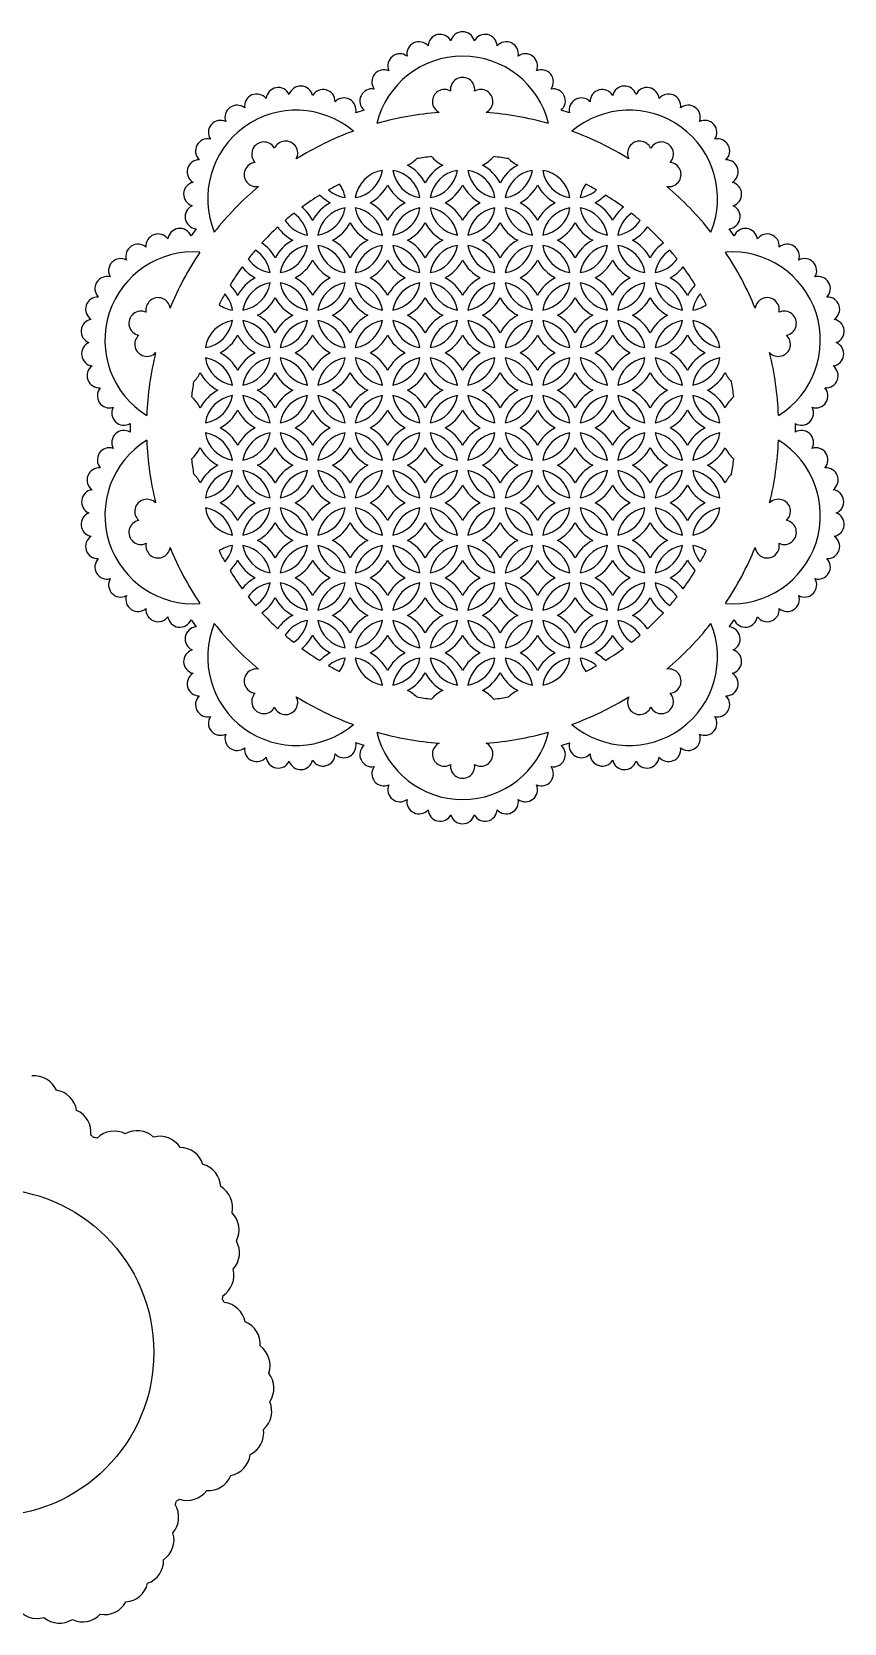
# Model space of a CAD drawing. Extents: x -1148 to -591, y -398 to -134.
# Drawn here: x -869.6 to -735.7, y -398.3 to -136 of the extents above; entities that cross this region are included whole.
import ezdxf

# ---------------------------------------------------------------- set-up
doc = ezdxf.new("R2010")
doc.units = 0
doc.layers.get('0').update_dxf_attribs({"linetype": 'CONTINUOUS'})

msp = doc.modelspace()

# ---------------------------------------------------------------- linework, layer by layer
for p, q in [((-814.86233, -148.943117), (-816.22439, -149.385678)), ((-780.978196, -149.385678), (-782.340257, -148.943117)), ((-842.5353, -168.501673), (-843.3771, -169.66031)), ((-753.825487, -169.66031), (-754.667286, -168.501673)), ((-853.426973, -200.59064), (-853.426973, -202.022795)), ((-743.775613, -200.59064), (-743.775613, -202.022795)), ((-843.3771, -232.953125), (-842.5353, -234.111763)), ((-754.667286, -234.111763), (-753.825487, -232.953125)), ((-814.86233, -253.670318), (-816.22439, -253.227758)), ((-782.340257, -253.670318), (-780.978196, -253.227758))]:
    msp.add_line(p, q)
msp.add_circle((-876.519753, -353.690613), 27)
for centre, radius, start, end in [((-798.601293, -138.042145), 2, 15.323089, 164.676911), ((-805.799839, -139.685166), 2, 41.037374, 190.391197), ((-802.293128, -138.458115), 2, 28.180232, 177.534054), ((-794.909458, -138.458115), 2, 2.465946, 151.819768), ((-791.402747, -139.685166), 2, 349.608803, 138.962626), ((-798.601293, -154.6331), 14.590955, 13.791641, 166.208359), ((-808.945585, -141.661769), 2, 53.894517, 203.24834), ((-788.257002, -141.661769), 2, 336.75166, 126.105483), ((-811.572624, -144.288809), 2, 66.75166, 216.105483), ((-798.601293, -145.545107), 2, 352.492614, 187.507386), ((-785.629962, -144.288809), 2, 323.894517, 113.24834), ((-832.556018, -148.291124), 2, 38.465946, 187.819768), ((-828.997787, -147.222636), 2, 25.608803, 174.962626), ((-825.291007, -146.972719), 2, 12.75166, 162.105483), ((-821.621552, -147.553903), 2, 359.894517, 149.24834), ((-813.549228, -147.434555), 2, 79.608803, 228.962626), ((-801.587678, -147.536423), 2, 59.883195, 244.037005), ((-795.614908, -147.536423), 2, 295.962995, 120.116805), ((-783.653359, -147.434555), 2, 311.037374, 100.391197), ((-775.581035, -147.553903), 2, 30.75166, 180.105483), ((-771.91158, -146.972719), 2, 17.894517, 167.24834), ((-768.2048, -147.222636), 2, 5.037374, 154.391197), ((-764.646568, -148.291124), 2, 352.180232, 141.534054), ((-826.035357, -163.546968), 14.590955, 49.791641, 202.208359), ((-835.787276, -150.124603), 2, 51.323089, 200.676911), ((-818.173423, -148.937047), 2, 347.037374, 136.391197), ((-798.601293, -201.306718), 52.115431, 94.249747, 105.777472), ((-798.601293, -201.306718), 52.115431, 74.222528, 85.750253), ((-779.029163, -148.937047), 2, 43.608803, 192.962626), ((-771.167229, -163.546968), 14.590955, 337.791641, 130.208359), ((-761.41531, -150.124603), 2, 339.323089, 128.676911), ((-838.529532, -152.631136), 2, 64.180232, 213.534054), ((-758.673054, -152.631136), 2, 326.465946, 115.819768), ((-840.645278, -155.685034), 2, 77.037374, 226.391197), ((-831.377146, -156.194627), 2, 28.492614, 223.507386), ((-827.790643, -156.050283), 2, 331.962995, 156.116805), ((-798.601293, -201.306718), 52.115431, 110.222528, 121.750253), ((-798.601293, -201.306718), 52.115431, 58.249747, 69.777472), ((-769.411943, -156.050283), 2, 23.883195, 208.037005), ((-765.82544, -156.194627), 2, 316.492614, 151.507386), ((-756.557308, -155.685034), 2, 313.608803, 102.962626), ((-842.028422, -159.133163), 2, 89.894517, 239.24834), ((-810.964741, -151.852926), 7, 297.980975, 313.308284), ((-798.601293, -201.306718), 45, 96.562595, 99.674116), ((-798.601293, -151.852926), 7, 222.717073, 242.019025), ((-798.601293, -151.852926), 7, 297.980975, 317.282927), ((-798.601293, -201.306718), 45, 80.325884, 83.437405), ((-786.237845, -151.852926), 7, 226.691716, 242.019025), ((-755.174164, -159.133163), 2, 300.75166, 90.105483), ((-832.622716, -159.560989), 2, 95.883195, 280.037005), ((-810.964741, -164.216374), 5.4, 99.044199, 170.955801), ((-817.146465, -158.03465), 5.4, 279.044199, 350.955801), ((-804.783017, -158.03465), 5.4, 189.044199, 260.955801), ((-810.964741, -164.216374), 5.4, 9.044199, 80.955801), ((-810.964741, -164.216374), 7, 27.980975, 62.019025), ((-798.601293, -164.216374), 7, 117.980975, 152.019025), ((-804.783017, -158.03465), 5.4, 279.044199, 350.955801), ((-798.601293, -164.216374), 5.4, 99.044199, 170.955801), ((-798.601293, -164.216374), 5.4, 9.044199, 80.955801), ((-792.419569, -158.03465), 5.4, 189.044199, 260.955801), ((-798.601293, -164.216374), 7, 27.980975, 62.019025), ((-786.237845, -164.216374), 7, 117.980975, 152.019025), ((-786.237845, -164.216374), 5.4, 99.044199, 170.955801), ((-792.419569, -158.03465), 5.4, 279.044199, 350.955801), ((-780.056121, -158.03465), 5.4, 189.044199, 260.955801), ((-786.237845, -164.216374), 5.4, 9.044199, 80.955801), ((-764.579871, -159.560989), 2, 259.962995, 84.116805), ((-842.609607, -162.802618), 2, 102.75166, 252.105483), ((-798.601293, -201.306718), 52.115431, 130.249747, 141.777472), ((-798.601293, -201.306718), 45, 116.799103, 119.405672), ((-817.146465, -158.03465), 5.4, 228.906314, 260.955801), ((-823.328189, -164.216374), 5.4, 9.044199, 34.728735), ((-817.146465, -158.03465), 7, 297.980975, 332.019025), ((-804.783017, -158.03465), 7, 207.980975, 242.019025), ((-804.783017, -158.03465), 7, 297.980975, 332.019025), ((-792.419569, -158.03465), 7, 207.980975, 242.019025), ((-792.419569, -158.03465), 7, 297.980975, 332.019025), ((-780.056121, -158.03465), 7, 207.980975, 242.019025), ((-773.874397, -164.216374), 5.4, 145.271265, 170.955801), ((-780.056121, -158.03465), 5.4, 279.044199, 311.093686), ((-798.601293, -201.306718), 45, 60.594328, 63.200897), ((-798.601293, -201.306718), 52.115431, 38.222528, 49.750253), ((-754.59298, -162.802618), 2, 287.894517, 77.24834), ((-842.359689, -166.509398), 2, 115.608803, 264.962626), ((-829.509913, -170.398098), 7, 27.980975, 51.126848), ((-798.601293, -201.306718), 45, 121.526588, 126.102514), ((-817.146465, -170.398098), 7, 117.980975, 152.019025), ((-817.146465, -170.398098), 5.4, 99.044199, 170.955801), ((-823.328189, -164.216374), 5.4, 279.044199, 350.955801), ((-817.146465, -158.03465), 7, 224.589702, 242.019025), ((-817.146465, -170.398098), 5.4, 9.044199, 80.955801), ((-810.964741, -164.216374), 5.4, 189.044199, 260.955801), ((-817.146465, -170.398098), 7, 27.980975, 62.019025), ((-804.783017, -170.398098), 7, 117.980975, 152.019025), ((-804.783017, -170.398098), 5.4, 99.044199, 170.955801), ((-810.964741, -164.216374), 5.4, 279.044199, 350.955801), ((-798.601293, -164.216374), 5.4, 189.044199, 260.955801), ((-804.783017, -170.398098), 5.4, 9.044199, 80.955801), ((-804.783017, -170.398098), 7, 27.980975, 62.019025), ((-792.419569, -170.398098), 7, 117.980975, 152.019025), ((-792.419569, -170.398098), 5.4, 99.044199, 170.955801), ((-798.601293, -164.216374), 5.4, 279.044199, 350.955801), ((-786.237845, -164.216374), 5.4, 189.044199, 260.955801), ((-792.419569, -170.398098), 5.4, 9.044199, 80.955801), ((-792.419569, -170.398098), 7, 27.980975, 62.019025), ((-780.056121, -170.398098), 7, 117.980975, 152.019025), ((-780.056121, -170.398098), 5.4, 99.044199, 170.955801), ((-786.237845, -164.216374), 5.4, 279.044199, 350.955801), ((-780.056121, -170.398098), 5.4, 9.044199, 80.955801), ((-773.874397, -164.216374), 5.4, 189.044199, 260.955801), ((-780.056121, -158.03465), 7, 297.980975, 315.410298), ((-780.056121, -170.398098), 7, 27.980975, 62.019025), ((-798.601293, -201.306718), 45, 53.897486, 58.473412), ((-767.692673, -170.398098), 7, 128.873152, 152.019025), ((-754.842897, -166.509398), 2, 275.037374, 64.391197), ((-798.601293, -201.306718), 45, 128.221484, 130.581032), ((-823.328189, -164.216374), 5.4, 212.6514, 260.955801), ((-829.509913, -170.398098), 5.4, 9.044199, 55.391906), ((-823.328189, -164.216374), 7, 297.980975, 332.019025), ((-810.964741, -164.216374), 7, 207.980975, 242.019025), ((-810.964741, -164.216374), 7, 297.980975, 332.019025), ((-798.601293, -164.216374), 7, 207.980975, 242.019025), ((-798.601293, -164.216374), 7, 297.980975, 332.019025), ((-786.237845, -164.216374), 7, 207.980975, 242.019025), ((-786.237845, -164.216374), 7, 297.980975, 332.019025), ((-773.874397, -164.216374), 7, 207.980975, 242.019025), ((-767.692673, -170.398098), 5.4, 124.608094, 170.955801), ((-773.874397, -164.216374), 5.4, 279.044199, 327.3486), ((-798.601293, -201.306718), 45, 49.418968, 51.778516), ((-848.820185, -171.350746), 2, 35.894517, 185.24834), ((-845.217599, -170.442973), 2, 23.037374, 172.391197), ((-798.601293, -201.306718), 45, 132.637655, 137.362345), ((-823.328189, -176.579822), 7, 117.980975, 152.019025), ((-823.328189, -164.216374), 7, 214.71039, 242.019025), ((-823.328189, -176.579822), 7, 27.980975, 62.019025), ((-810.964741, -176.579822), 7, 117.980975, 152.019025), ((-810.964741, -176.579822), 7, 27.980975, 62.019025), ((-798.601293, -176.579822), 7, 117.980975, 152.019025), ((-798.601293, -176.579822), 7, 27.980975, 62.019025), ((-786.237845, -176.579822), 7, 117.980975, 152.019025), ((-786.237845, -176.579822), 7, 27.980975, 62.019025), ((-773.874397, -176.579822), 7, 117.980975, 152.019025), ((-773.874397, -164.216374), 7, 297.980975, 325.28961), ((-773.874397, -176.579822), 7, 27.980975, 62.019025), ((-798.601293, -201.306718), 45, 42.637655, 47.362345), ((-751.984987, -170.442973), 2, 7.608803, 156.962626), ((-748.382401, -171.350746), 2, 354.75166, 144.105483), ((-842.990541, -186.883777), 14.590955, 85.791641, 238.208359), ((-852.130449, -173.037409), 2, 48.75166, 198.105483), ((-798.601293, -201.306718), 52.115431, 146.222528, 157.750253), ((-798.601293, -201.306718), 45, 139.418968, 141.778516), ((-835.691637, -176.579822), 5.4, 9.044199, 57.3486), ((-835.691637, -176.579822), 7, 27.980975, 55.28961), ((-829.509913, -170.398098), 5.4, 279.044199, 350.955801), ((-823.328189, -176.579822), 5.4, 99.044199, 170.955801), ((-817.146465, -170.398098), 5.4, 189.044199, 260.955801), ((-823.328189, -176.579822), 5.4, 9.044199, 80.955801), ((-817.146465, -170.398098), 5.4, 279.044199, 350.955801), ((-810.964741, -176.579822), 5.4, 99.044199, 170.955801), ((-810.964741, -176.579822), 5.4, 9.044199, 80.955801), ((-804.783017, -170.398098), 5.4, 189.044199, 260.955801), ((-798.601293, -176.579822), 5.4, 99.044199, 170.955801), ((-804.783017, -170.398098), 5.4, 279.044199, 350.955801), ((-798.601293, -176.579822), 5.4, 9.044199, 80.955801), ((-792.419569, -170.398098), 5.4, 189.044199, 260.955801), ((-786.237845, -176.579822), 5.4, 99.044199, 170.955801), ((-792.419569, -170.398098), 5.4, 279.044199, 350.955801), ((-780.056121, -170.398098), 5.4, 189.044199, 260.955801), ((-786.237845, -176.579822), 5.4, 9.044199, 80.955801), ((-780.056121, -170.398098), 5.4, 279.044199, 350.955801), ((-773.874397, -176.579822), 5.4, 99.044199, 170.955801), ((-767.692673, -170.398098), 5.4, 189.044199, 260.955801), ((-773.874397, -176.579822), 5.4, 9.044199, 80.955801), ((-761.510949, -176.579822), 7, 124.71039, 152.019025), ((-761.510949, -176.579822), 5.4, 122.6514, 170.955801), ((-798.601293, -201.306718), 45, 38.221484, 40.581032), ((-754.212045, -186.883777), 14.590955, 301.791641, 94.208359), ((-798.601293, -201.306718), 52.115431, 22.249747, 33.777472), ((-745.072138, -173.037409), 2, 341.894517, 131.24834), ((-854.982399, -175.418387), 2, 61.608803, 210.962626), ((-798.601293, -201.306718), 45, 143.897486, 148.473412), ((-829.509913, -170.398098), 7, 218.873152, 242.019025), ((-829.509913, -170.398098), 5.4, 214.608094, 260.955801), ((-829.509913, -170.398098), 7, 297.980975, 332.019025), ((-817.146465, -170.398098), 7, 207.980975, 242.019025), ((-817.146465, -170.398098), 7, 297.980975, 332.019025), ((-804.783017, -170.398098), 7, 207.980975, 242.019025), ((-804.783017, -170.398098), 7, 297.980975, 332.019025), ((-792.419569, -170.398098), 7, 207.980975, 242.019025), ((-792.419569, -170.398098), 7, 297.980975, 332.019025), ((-780.056121, -170.398098), 7, 207.980975, 242.019025), ((-780.056121, -170.398098), 7, 297.980975, 332.019025), ((-767.692673, -170.398098), 7, 207.980975, 242.019025), ((-767.692673, -170.398098), 5.4, 279.044199, 325.391906), ((-767.692673, -170.398098), 7, 297.980975, 321.126848), ((-798.601293, -201.306718), 45, 31.526588, 36.102514), ((-742.220188, -175.418387), 2, 329.037374, 118.391197), ((-857.233027, -178.374288), 2, 74.465946, 223.819768), ((-841.873361, -182.761546), 7, 27.980975, 45.410298), ((-829.509913, -182.761546), 7, 117.980975, 152.019025), ((-829.509913, -182.761546), 5.4, 99.044199, 170.955801), ((-835.691637, -176.579822), 5.4, 279.044199, 350.955801), ((-823.328189, -176.579822), 5.4, 189.044199, 260.955801), ((-829.509913, -182.761546), 5.4, 9.044199, 80.955801), ((-829.509913, -182.761546), 7, 27.980975, 62.019025), ((-817.146465, -182.761546), 7, 117.980975, 152.019025), ((-817.146465, -182.761546), 5.4, 99.044199, 170.955801), ((-823.328189, -176.579822), 5.4, 279.044199, 350.955801), ((-810.964741, -176.579822), 5.4, 189.044199, 260.955801), ((-817.146465, -182.761546), 5.4, 9.044199, 80.955801), ((-817.146465, -182.761546), 7, 27.980975, 62.019025), ((-804.783017, -182.761546), 7, 117.980975, 152.019025), ((-810.964741, -176.579822), 5.4, 279.044199, 350.955801), ((-804.783017, -182.761546), 5.4, 99.044199, 170.955801), ((-804.783017, -182.761546), 5.4, 9.044199, 80.955801), ((-798.601293, -176.579822), 5.4, 189.044199, 260.955801), ((-804.783017, -182.761546), 7, 27.980975, 62.019025), ((-792.419569, -182.761546), 7, 117.980975, 152.019025), ((-798.601293, -176.579822), 5.4, 279.044199, 350.955801), ((-792.419569, -182.761546), 5.4, 99.044199, 170.955801), ((-786.237845, -176.579822), 5.4, 189.044199, 260.955801), ((-792.419569, -182.761546), 5.4, 9.044199, 80.955801), ((-792.419569, -182.761546), 7, 27.980975, 62.019025), ((-780.056121, -182.761546), 7, 117.980975, 152.019025), ((-786.237845, -176.579822), 5.4, 279.044199, 350.955801), ((-780.056121, -182.761546), 5.4, 99.044199, 170.955801), ((-780.056121, -182.761546), 5.4, 9.044199, 80.955801), ((-773.874397, -176.579822), 5.4, 189.044199, 260.955801), ((-780.056121, -182.761546), 7, 27.980975, 62.019025), ((-767.692673, -182.761546), 7, 117.980975, 152.019025), ((-773.874397, -176.579822), 5.4, 279.044199, 350.955801), ((-767.692673, -182.761546), 5.4, 99.044199, 170.955801), ((-761.510949, -176.579822), 5.4, 189.044199, 260.955801), ((-767.692673, -182.761546), 5.4, 9.044199, 80.955801), ((-767.692673, -182.761546), 7, 27.980975, 62.019025), ((-755.329225, -182.761546), 7, 134.589702, 152.019025), ((-739.969559, -178.374288), 2, 316.180232, 105.534054), ((-858.769478, -181.75689), 2, 87.323089, 236.676911), ((-848.817039, -181.850562), 2, 7.962995, 192.116805), ((-798.601293, -201.306718), 45, 150.594328, 153.200897), ((-841.873361, -182.761546), 5.4, 9.044199, 41.093686), ((-835.691637, -176.579822), 7, 297.980975, 332.019025), ((-823.328189, -176.579822), 7, 207.980975, 242.019025), ((-823.328189, -176.579822), 7, 297.980975, 332.019025), ((-810.964741, -176.579822), 7, 207.980975, 242.019025), ((-810.964741, -176.579822), 7, 297.980975, 332.019025), ((-798.601293, -176.579822), 7, 207.980975, 242.019025), ((-798.601293, -176.579822), 7, 297.980975, 332.019025), ((-786.237845, -176.579822), 7, 207.980975, 242.019025), ((-786.237845, -176.579822), 7, 297.980975, 332.019025), ((-773.874397, -176.579822), 7, 207.980975, 242.019025), ((-773.874397, -176.579822), 7, 297.980975, 332.019025), ((-761.510949, -176.579822), 7, 207.980975, 242.019025), ((-755.329225, -182.761546), 5.4, 138.906314, 170.955801), ((-798.601293, -201.306718), 45, 26.799103, 29.405672), ((-748.385548, -181.850562), 2, 347.883195, 172.037005), ((-738.433109, -181.75689), 2, 303.323089, 92.676911), ((-859.514706, -185.396575), 2, 100.180232, 249.534054), ((-851.633737, -184.075432), 2, 64.492614, 259.507386), ((-835.691637, -176.579822), 5.4, 235.271265, 260.955801), ((-835.691637, -188.94327), 7, 27.980975, 62.019025), ((-823.328189, -188.94327), 7, 117.980975, 152.019025), ((-823.328189, -188.94327), 7, 27.980975, 62.019025), ((-810.964741, -188.94327), 7, 117.980975, 152.019025), ((-810.964741, -188.94327), 7, 27.980975, 62.019025), ((-798.601293, -188.94327), 7, 117.980975, 152.019025), ((-798.601293, -188.94327), 7, 27.980975, 62.019025), ((-786.237845, -188.94327), 7, 117.980975, 152.019025), ((-786.237845, -188.94327), 7, 27.980975, 62.019025), ((-773.874397, -188.94327), 7, 117.980975, 152.019025), ((-773.874397, -188.94327), 7, 27.980975, 62.019025), ((-761.510949, -188.94327), 7, 117.980975, 152.019025), ((-761.510949, -176.579822), 5.4, 279.044199, 304.728735), ((-745.568849, -184.075432), 2, 280.492614, 115.507386), ((-737.68788, -185.396575), 2, 290.465946, 79.819768), ((-850.662726, -187.531004), 2, 131.883195, 316.037005), ((-835.691637, -188.94327), 5.4, 99.044199, 170.955801), ((-841.873361, -182.761546), 5.4, 279.044199, 350.955801), ((-841.873361, -182.761546), 7, 297.980975, 332.019025), ((-829.509913, -182.761546), 7, 207.980975, 242.019025), ((-829.509913, -182.761546), 5.4, 189.044199, 260.955801), ((-835.691637, -188.94327), 5.4, 9.044199, 80.955801), ((-823.328189, -188.94327), 5.4, 99.044199, 170.955801), ((-829.509913, -182.761546), 5.4, 279.044199, 350.955801), ((-829.509913, -182.761546), 7, 297.980975, 332.019025), ((-817.146465, -182.761546), 7, 207.980975, 242.019025), ((-817.146465, -182.761546), 5.4, 189.044199, 260.955801), ((-823.328189, -188.94327), 5.4, 9.044199, 80.955801), ((-810.964741, -188.94327), 5.4, 99.044199, 170.955801), ((-817.146465, -182.761546), 5.4, 279.044199, 350.955801), ((-817.146465, -182.761546), 7, 297.980975, 332.019025), ((-804.783017, -182.761546), 7, 207.980975, 242.019025), ((-810.964741, -188.94327), 5.4, 9.044199, 80.955801), ((-804.783017, -182.761546), 5.4, 189.044199, 260.955801), ((-798.601293, -188.94327), 5.4, 99.044199, 170.955801), ((-804.783017, -182.761546), 5.4, 279.044199, 350.955801), ((-804.783017, -182.761546), 7, 297.980975, 332.019025), ((-792.419569, -182.761546), 7, 207.980975, 242.019025), ((-798.601293, -188.94327), 5.4, 9.044199, 80.955801), ((-792.419569, -182.761546), 5.4, 189.044199, 260.955801), ((-786.237845, -188.94327), 5.4, 99.044199, 170.955801), ((-792.419569, -182.761546), 5.4, 279.044199, 350.955801), ((-792.419569, -182.761546), 7, 297.980975, 332.019025), ((-780.056121, -182.761546), 7, 207.980975, 242.019025), ((-786.237845, -188.94327), 5.4, 9.044199, 80.955801), ((-780.056121, -182.761546), 5.4, 189.044199, 260.955801), ((-780.056121, -182.761546), 5.4, 279.044199, 350.955801), ((-773.874397, -188.94327), 5.4, 99.044199, 170.955801), ((-780.056121, -182.761546), 7, 297.980975, 332.019025), ((-767.692673, -182.761546), 7, 207.980975, 242.019025), ((-767.692673, -182.761546), 5.4, 189.044199, 260.955801), ((-773.874397, -188.94327), 5.4, 9.044199, 80.955801), ((-767.692673, -182.761546), 5.4, 279.044199, 350.955801), ((-761.510949, -188.94327), 5.4, 99.044199, 170.955801), ((-767.692673, -182.761546), 7, 297.980975, 332.019025), ((-755.329225, -182.761546), 7, 207.980975, 242.019025), ((-761.510949, -188.94327), 5.4, 9.044199, 80.955801), ((-755.329225, -182.761546), 5.4, 189.044199, 260.955801), ((-746.53986, -187.531004), 2, 223.962995, 48.116805), ((-859.431345, -189.110835), 2, 113.037374, 262.391197), ((-737.771242, -189.110835), 2, 277.608803, 66.962626), ((-858.523572, -192.713421), 2, 125.894517, 275.24834), ((-798.601293, -201.306718), 52.115431, 166.249747, 177.777472), ((-841.873361, -195.124994), 5.4, 9.044199, 80.955801), ((-835.691637, -188.94327), 5.4, 189.044199, 260.955801), ((-841.873361, -195.124994), 7, 27.980975, 62.019025), ((-829.509913, -195.124994), 7, 117.980975, 152.019025), ((-835.691637, -188.94327), 5.4, 279.044199, 350.955801), ((-829.509913, -195.124994), 5.4, 99.044199, 170.955801), ((-829.509913, -195.124994), 5.4, 9.044199, 80.955801), ((-823.328189, -188.94327), 5.4, 189.044199, 260.955801), ((-829.509913, -195.124994), 7, 27.980975, 62.019025), ((-817.146465, -195.124994), 7, 117.980975, 152.019025), ((-817.146465, -195.124994), 5.4, 99.044199, 170.955801), ((-823.328189, -188.94327), 5.4, 279.044199, 350.955801), ((-817.146465, -195.124994), 5.4, 9.044199, 80.955801), ((-810.964741, -188.94327), 5.4, 189.044199, 260.955801), ((-817.146465, -195.124994), 7, 27.980975, 62.019025), ((-804.783017, -195.124994), 7, 117.980975, 152.019025), ((-810.964741, -188.94327), 5.4, 279.044199, 350.955801), ((-804.783017, -195.124994), 5.4, 99.044199, 170.955801), ((-804.783017, -195.124994), 5.4, 9.044199, 80.955801), ((-798.601293, -188.94327), 5.4, 189.044199, 260.955801), ((-804.783017, -195.124994), 7, 27.980975, 62.019025), ((-792.419569, -195.124994), 7, 117.980975, 152.019025), ((-798.601293, -188.94327), 5.4, 279.044199, 350.955801), ((-792.419569, -195.124994), 5.4, 99.044199, 170.955801), ((-792.419569, -195.124994), 5.4, 9.044199, 80.955801), ((-786.237845, -188.94327), 5.4, 189.044199, 260.955801), ((-792.419569, -195.124994), 7, 27.980975, 62.019025), ((-780.056121, -195.124994), 7, 117.980975, 152.019025), ((-786.237845, -188.94327), 5.4, 279.044199, 350.955801), ((-780.056121, -195.124994), 5.4, 99.044199, 170.955801), ((-780.056121, -195.124994), 5.4, 9.044199, 80.955801), ((-773.874397, -188.94327), 5.4, 189.044199, 260.955801), ((-780.056121, -195.124994), 7, 27.980975, 62.019025), ((-767.692673, -195.124994), 7, 117.980975, 152.019025), ((-767.692673, -195.124994), 5.4, 99.044199, 170.955801), ((-773.874397, -188.94327), 5.4, 279.044199, 350.955801), ((-767.692673, -195.124994), 5.4, 9.044199, 80.955801), ((-761.510949, -188.94327), 5.4, 189.044199, 260.955801), ((-767.692673, -195.124994), 7, 27.980975, 62.019025), ((-755.329225, -195.124994), 7, 117.980975, 152.019025), ((-755.329225, -195.124994), 5.4, 99.044199, 170.955801), ((-761.510949, -188.94327), 5.4, 279.044199, 350.955801), ((-798.601293, -201.306718), 52.115431, 2.222528, 13.750253), ((-738.679014, -192.713421), 2, 264.75166, 54.105483), ((-798.601293, -201.306718), 45, 170.325884, 173.437405), ((-848.055085, -188.94327), 7, 316.691716, 332.019025), ((-835.691637, -188.94327), 7, 207.980975, 242.019025), ((-835.691637, -188.94327), 7, 297.980975, 332.019025), ((-823.328189, -188.94327), 7, 207.980975, 242.019025), ((-823.328189, -188.94327), 7, 297.980975, 332.019025), ((-810.964741, -188.94327), 7, 207.980975, 242.019025), ((-810.964741, -188.94327), 7, 297.980975, 332.019025), ((-798.601293, -188.94327), 7, 207.980975, 242.019025), ((-798.601293, -188.94327), 7, 297.980975, 332.019025), ((-786.237845, -188.94327), 7, 207.980975, 242.019025), ((-786.237845, -188.94327), 7, 297.980975, 332.019025), ((-773.874397, -188.94327), 7, 207.980975, 242.019025), ((-773.874397, -188.94327), 7, 297.980975, 332.019025), ((-761.510949, -188.94327), 7, 207.980975, 242.019025), ((-761.510949, -188.94327), 7, 297.980975, 332.019025), ((-749.147501, -188.94327), 7, 207.980975, 223.308284), ((-798.601293, -201.306718), 45, 6.562595, 9.674116), ((-856.836909, -196.023684), 2, 138.75166, 288.105483), ((-848.055085, -201.306718), 7, 27.980975, 47.282927), ((-835.691637, -201.306718), 7, 117.980975, 152.019025), ((-835.691637, -201.306718), 5.4, 99.044199, 170.955801), ((-841.873361, -195.124994), 5.4, 279.044199, 350.955801), ((-835.691637, -201.306718), 5.4, 9.044199, 80.955801), ((-829.509913, -195.124994), 5.4, 189.044199, 260.955801), ((-835.691637, -201.306718), 7, 27.980975, 62.019025), ((-823.328189, -201.306718), 7, 117.980975, 152.019025), ((-823.328189, -201.306718), 5.4, 99.044199, 170.955801), ((-829.509913, -195.124994), 5.4, 279.044199, 350.955801), ((-823.328189, -201.306718), 5.4, 9.044199, 80.955801), ((-817.146465, -195.124994), 5.4, 189.044199, 260.955801), ((-823.328189, -201.306718), 7, 27.980975, 62.019025), ((-810.964741, -201.306718), 7, 117.980975, 152.019025), ((-810.964741, -201.306718), 5.4, 99.044199, 170.955801), ((-817.146465, -195.124994), 5.4, 279.044199, 350.955801), ((-810.964741, -201.306718), 5.4, 9.044199, 80.955801), ((-804.783017, -195.124994), 5.4, 189.044199, 260.955801), ((-810.964741, -201.306718), 7, 27.980975, 62.019025), ((-798.601293, -201.306718), 7, 117.980975, 152.019025), ((-798.601293, -201.306718), 5.4, 99.044199, 170.955801), ((-804.783017, -195.124994), 5.4, 279.044199, 350.955801), ((-798.601293, -201.306718), 5.4, 9.044199, 80.955801), ((-792.419569, -195.124994), 5.4, 189.044199, 260.955801), ((-798.601293, -201.306718), 7, 27.980975, 62.019025), ((-786.237845, -201.306718), 7, 117.980975, 152.019025), ((-786.237845, -201.306718), 5.4, 99.044199, 170.955801), ((-792.419569, -195.124994), 5.4, 279.044199, 350.955801), ((-786.237845, -201.306718), 5.4, 9.044199, 80.955801), ((-780.056121, -195.124994), 5.4, 189.044199, 260.955801), ((-786.237845, -201.306718), 7, 27.980975, 62.019025), ((-773.874397, -201.306718), 7, 117.980975, 152.019025), ((-780.056121, -195.124994), 5.4, 279.044199, 350.955801), ((-773.874397, -201.306718), 5.4, 99.044199, 170.955801), ((-773.874397, -201.306718), 5.4, 9.044199, 80.955801), ((-767.692673, -195.124994), 5.4, 189.044199, 260.955801), ((-773.874397, -201.306718), 7, 27.980975, 62.019025), ((-761.510949, -201.306718), 7, 117.980975, 152.019025), ((-761.510949, -201.306718), 5.4, 99.044199, 170.955801), ((-767.692673, -195.124994), 5.4, 279.044199, 350.955801), ((-761.510949, -201.306718), 5.4, 9.044199, 80.955801), ((-755.329225, -195.124994), 5.4, 189.044199, 260.955801), ((-761.510949, -201.306718), 7, 27.980975, 62.019025), ((-749.147501, -201.306718), 7, 132.717073, 152.019025), ((-740.365677, -196.023684), 2, 251.894517, 41.24834), ((-854.455931, -198.875634), 2, 151.608803, 300.962626), ((-841.873361, -195.124994), 7, 297.980975, 332.019025), ((-829.509913, -195.124994), 7, 207.980975, 242.019025), ((-829.509913, -195.124994), 7, 297.980975, 332.019025), ((-817.146465, -195.124994), 7, 207.980975, 242.019025), ((-817.146465, -195.124994), 7, 297.980975, 332.019025), ((-804.783017, -195.124994), 7, 207.980975, 242.019025), ((-804.783017, -195.124994), 7, 297.980975, 332.019025), ((-792.419569, -195.124994), 7, 207.980975, 242.019025), ((-792.419569, -195.124994), 7, 297.980975, 332.019025), ((-780.056121, -195.124994), 7, 207.980975, 242.019025), ((-780.056121, -195.124994), 7, 297.980975, 332.019025), ((-767.692673, -195.124994), 7, 207.980975, 242.019025), ((-767.692673, -195.124994), 7, 297.980975, 332.019025), ((-755.329225, -195.124994), 7, 207.980975, 242.019025), ((-742.746656, -198.875634), 2, 239.037374, 28.391197), ((-854.455931, -203.737801), 2, 59.037374, 208.391197), ((-841.873361, -207.488442), 7, 27.980975, 62.019025), ((-829.509913, -207.488442), 7, 117.980975, 152.019025), ((-829.509913, -207.488442), 7, 27.980975, 62.019025), ((-817.146465, -207.488442), 7, 117.980975, 152.019025), ((-817.146465, -207.488442), 7, 27.980975, 62.019025), ((-804.783017, -207.488442), 7, 117.980975, 152.019025), ((-804.783017, -207.488442), 7, 27.980975, 62.019025), ((-792.419569, -207.488442), 7, 117.980975, 152.019025), ((-792.419569, -207.488442), 7, 27.980975, 62.019025), ((-780.056121, -207.488442), 7, 117.980975, 152.019025), ((-780.056121, -207.488442), 7, 27.980975, 62.019025), ((-767.692673, -207.488442), 7, 117.980975, 152.019025), ((-767.692673, -207.488442), 7, 27.980975, 62.019025), ((-755.329225, -207.488442), 7, 117.980975, 152.019025), ((-742.746656, -203.737801), 2, 331.608803, 120.962626), ((-842.990541, -215.729659), 14.590955, 121.791641, 274.208359), ((-798.601293, -201.306718), 52.115431, 182.222528, 193.750253), ((-835.691637, -201.306718), 5.4, 189.044199, 260.955801), ((-841.873361, -207.488442), 5.4, 9.044199, 80.955801), ((-835.691637, -201.306718), 5.4, 279.044199, 350.955801), ((-829.509913, -207.488442), 5.4, 99.044199, 170.955801), ((-823.328189, -201.306718), 5.4, 189.044199, 260.955801), ((-829.509913, -207.488442), 5.4, 9.044199, 80.955801), ((-817.146465, -207.488442), 5.4, 99.044199, 170.955801), ((-823.328189, -201.306718), 5.4, 279.044199, 350.955801), ((-817.146465, -207.488442), 5.4, 9.044199, 80.955801), ((-810.964741, -201.306718), 5.4, 189.044199, 260.955801), ((-804.783017, -207.488442), 5.4, 99.044199, 170.955801), ((-810.964741, -201.306718), 5.4, 279.044199, 350.955801), ((-804.783017, -207.488442), 5.4, 9.044199, 80.955801), ((-798.601293, -201.306718), 5.4, 189.044199, 260.955801), ((-798.601293, -201.306718), 5.4, 279.044199, 350.955801), ((-792.419569, -207.488442), 5.4, 99.044199, 170.955801), ((-792.419569, -207.488442), 5.4, 9.044199, 80.955801), ((-786.237845, -201.306718), 5.4, 189.044199, 260.955801), ((-780.056121, -207.488442), 5.4, 99.044199, 170.955801), ((-786.237845, -201.306718), 5.4, 279.044199, 350.955801), ((-780.056121, -207.488442), 5.4, 9.044199, 80.955801), ((-773.874397, -201.306718), 5.4, 189.044199, 260.955801), ((-773.874397, -201.306718), 5.4, 279.044199, 350.955801), ((-767.692673, -207.488442), 5.4, 99.044199, 170.955801), ((-767.692673, -207.488442), 5.4, 9.044199, 80.955801), ((-761.510949, -201.306718), 5.4, 189.044199, 260.955801), ((-761.510949, -201.306718), 5.4, 279.044199, 350.955801), ((-755.329225, -207.488442), 5.4, 99.044199, 170.955801), ((-754.212045, -215.729659), 14.590955, 265.791641, 58.208359), ((-798.601293, -201.306718), 52.115431, 346.249747, 357.777472), ((-856.836909, -206.589752), 2, 71.894517, 221.24834), ((-848.055085, -201.306718), 7, 312.717073, 332.019025), ((-798.601293, -201.306718), 45, 186.562595, 189.674116), ((-835.691637, -201.306718), 7, 207.980975, 242.019025), ((-835.691637, -201.306718), 7, 297.980975, 332.019025), ((-823.328189, -201.306718), 7, 207.980975, 242.019025), ((-823.328189, -201.306718), 7, 297.980975, 332.019025), ((-810.964741, -201.306718), 7, 207.980975, 242.019025), ((-810.964741, -201.306718), 7, 297.980975, 332.019025), ((-798.601293, -201.306718), 7, 207.980975, 242.019025), ((-798.601293, -201.306718), 7, 297.980975, 332.019025), ((-786.237845, -201.306718), 7, 207.980975, 242.019025), ((-786.237845, -201.306718), 7, 297.980975, 332.019025), ((-773.874397, -201.306718), 7, 207.980975, 242.019025), ((-773.874397, -201.306718), 7, 297.980975, 332.019025), ((-761.510949, -201.306718), 7, 207.980975, 242.019025), ((-761.510949, -201.306718), 7, 297.980975, 332.019025), ((-749.147501, -201.306718), 7, 207.980975, 227.282927), ((-798.601293, -201.306718), 45, 350.325884, 353.437405), ((-740.365677, -206.589752), 2, 318.75166, 108.105483), ((-858.523572, -209.900015), 2, 84.75166, 234.105483), ((-848.055085, -213.670166), 7, 27.980975, 43.308284), ((-835.691637, -213.670166), 7, 117.980975, 152.019025), ((-841.873361, -207.488442), 5.4, 279.044199, 350.955801), ((-835.691637, -213.670166), 5.4, 99.044199, 170.955801), ((-829.509913, -207.488442), 5.4, 189.044199, 260.955801), ((-835.691637, -213.670166), 5.4, 9.044199, 80.955801), ((-835.691637, -213.670166), 7, 27.980975, 62.019025), ((-823.328189, -213.670166), 7, 117.980975, 152.019025), ((-823.328189, -213.670166), 5.4, 99.044199, 170.955801), ((-829.509913, -207.488442), 5.4, 279.044199, 350.955801), ((-817.146465, -207.488442), 5.4, 189.044199, 260.955801), ((-823.328189, -213.670166), 5.4, 9.044199, 80.955801), ((-823.328189, -213.670166), 7, 27.980975, 62.019025), ((-810.964741, -213.670166), 7, 117.980975, 152.019025), ((-817.146465, -207.488442), 5.4, 279.044199, 350.955801), ((-810.964741, -213.670166), 5.4, 99.044199, 170.955801), ((-804.783017, -207.488442), 5.4, 189.044199, 260.955801), ((-810.964741, -213.670166), 5.4, 9.044199, 80.955801), ((-810.964741, -213.670166), 7, 27.980975, 62.019025), ((-798.601293, -213.670166), 7, 117.980975, 152.019025), ((-804.783017, -207.488442), 5.4, 279.044199, 350.955801), ((-798.601293, -213.670166), 5.4, 99.044199, 170.955801), ((-792.419569, -207.488442), 5.4, 189.044199, 260.955801), ((-798.601293, -213.670166), 5.4, 9.044199, 80.955801), ((-798.601293, -213.670166), 7, 27.980975, 62.019025), ((-786.237845, -213.670166), 7, 117.980975, 152.019025), ((-792.419569, -207.488442), 5.4, 279.044199, 350.955801), ((-786.237845, -213.670166), 5.4, 99.044199, 170.955801), ((-780.056121, -207.488442), 5.4, 189.044199, 260.955801), ((-786.237845, -213.670166), 5.4, 9.044199, 80.955801), ((-786.237845, -213.670166), 7, 27.980975, 62.019025), ((-773.874397, -213.670166), 7, 117.980975, 152.019025), ((-780.056121, -207.488442), 5.4, 279.044199, 350.955801), ((-773.874397, -213.670166), 5.4, 99.044199, 170.955801), ((-767.692673, -207.488442), 5.4, 189.044199, 260.955801), ((-773.874397, -213.670166), 5.4, 9.044199, 80.955801), ((-773.874397, -213.670166), 7, 27.980975, 62.019025), ((-761.510949, -213.670166), 7, 117.980975, 152.019025), ((-767.692673, -207.488442), 5.4, 279.044199, 350.955801), ((-761.510949, -213.670166), 5.4, 99.044199, 170.955801), ((-755.329225, -207.488442), 5.4, 189.044199, 260.955801), ((-761.510949, -213.670166), 5.4, 9.044199, 80.955801), ((-761.510949, -213.670166), 7, 27.980975, 62.019025), ((-749.147501, -213.670166), 7, 136.691716, 152.019025), ((-738.679014, -209.900015), 2, 305.894517, 95.24834), ((-859.431345, -213.502601), 2, 97.608803, 246.962626), ((-841.873361, -207.488442), 7, 297.980975, 332.019025), ((-829.509913, -207.488442), 7, 207.980975, 242.019025), ((-829.509913, -207.488442), 7, 297.980975, 332.019025), ((-817.146465, -207.488442), 7, 207.980975, 242.019025), ((-817.146465, -207.488442), 7, 297.980975, 332.019025), ((-804.783017, -207.488442), 7, 207.980975, 242.019025), ((-804.783017, -207.488442), 7, 297.980975, 332.019025), ((-792.419569, -207.488442), 7, 207.980975, 242.019025), ((-792.419569, -207.488442), 7, 297.980975, 332.019025), ((-780.056121, -207.488442), 7, 207.980975, 242.019025), ((-780.056121, -207.488442), 7, 297.980975, 332.019025), ((-767.692673, -207.488442), 7, 207.980975, 242.019025), ((-767.692673, -207.488442), 7, 297.980975, 332.019025), ((-755.329225, -207.488442), 7, 207.980975, 242.019025), ((-737.771242, -213.502601), 2, 293.037374, 82.391197), ((-850.662726, -215.082432), 2, 43.962995, 228.116805), ((-841.873361, -219.85189), 5.4, 9.044199, 80.955801), ((-835.691637, -213.670166), 5.4, 189.044199, 260.955801), ((-841.873361, -219.85189), 7, 27.980975, 62.019025), ((-829.509913, -219.85189), 7, 117.980975, 152.019025), ((-835.691637, -213.670166), 5.4, 279.044199, 350.955801), ((-829.509913, -219.85189), 5.4, 99.044199, 170.955801), ((-829.509913, -219.85189), 5.4, 9.044199, 80.955801), ((-823.328189, -213.670166), 5.4, 189.044199, 260.955801), ((-829.509913, -219.85189), 7, 27.980975, 62.019025), ((-817.146465, -219.85189), 7, 117.980975, 152.019025), ((-823.328189, -213.670166), 5.4, 279.044199, 350.955801), ((-817.146465, -219.85189), 5.4, 99.044199, 170.955801), ((-810.964741, -213.670166), 5.4, 189.044199, 260.955801), ((-817.146465, -219.85189), 5.4, 9.044199, 80.955801), ((-817.146465, -219.85189), 7, 27.980975, 62.019025), ((-804.783017, -219.85189), 7, 117.980975, 152.019025), ((-810.964741, -213.670166), 5.4, 279.044199, 350.955801), ((-804.783017, -219.85189), 5.4, 99.044199, 170.955801), ((-798.601293, -213.670166), 5.4, 189.044199, 260.955801), ((-804.783017, -219.85189), 5.4, 9.044199, 80.955801), ((-804.783017, -219.85189), 7, 27.980975, 62.019025), ((-792.419569, -219.85189), 7, 117.980975, 152.019025), ((-798.601293, -213.670166), 5.4, 279.044199, 350.955801), ((-792.419569, -219.85189), 5.4, 99.044199, 170.955801), ((-786.237845, -213.670166), 5.4, 189.044199, 260.955801), ((-792.419569, -219.85189), 5.4, 9.044199, 80.955801), ((-792.419569, -219.85189), 7, 27.980975, 62.019025), ((-780.056121, -219.85189), 7, 117.980975, 152.019025), ((-786.237845, -213.670166), 5.4, 279.044199, 350.955801), ((-780.056121, -219.85189), 5.4, 99.044199, 170.955801), ((-780.056121, -219.85189), 5.4, 9.044199, 80.955801), ((-773.874397, -213.670166), 5.4, 189.044199, 260.955801), ((-780.056121, -219.85189), 7, 27.980975, 62.019025), ((-767.692673, -219.85189), 7, 117.980975, 152.019025), ((-773.874397, -213.670166), 5.4, 279.044199, 350.955801), ((-767.692673, -219.85189), 5.4, 99.044199, 170.955801), ((-767.692673, -219.85189), 5.4, 9.044199, 80.955801), ((-761.510949, -213.670166), 5.4, 189.044199, 260.955801), ((-767.692673, -219.85189), 7, 27.980975, 62.019025), ((-755.329225, -219.85189), 7, 117.980975, 152.019025), ((-761.510949, -213.670166), 5.4, 279.044199, 350.955801), ((-755.329225, -219.85189), 5.4, 99.044199, 170.955801), ((-746.53986, -215.082432), 2, 311.883195, 136.037005), ((-859.514706, -217.216861), 2, 110.465946, 259.819768), ((-851.633737, -218.538003), 2, 100.492614, 295.507386), ((-835.691637, -213.670166), 7, 297.980975, 332.019025), ((-823.328189, -213.670166), 7, 207.980975, 242.019025), ((-823.328189, -213.670166), 7, 297.980975, 332.019025), ((-810.964741, -213.670166), 7, 207.980975, 242.019025), ((-810.964741, -213.670166), 7, 297.980975, 332.019025), ((-798.601293, -213.670166), 7, 207.980975, 242.019025), ((-798.601293, -213.670166), 7, 297.980975, 332.019025), ((-786.237845, -213.670166), 7, 207.980975, 242.019025), ((-786.237845, -213.670166), 7, 297.980975, 332.019025), ((-773.874397, -213.670166), 7, 207.980975, 242.019025), ((-773.874397, -213.670166), 7, 297.980975, 332.019025), ((-761.510949, -213.670166), 7, 207.980975, 242.019025), ((-745.568849, -218.538003), 2, 244.492614, 79.507386), ((-737.68788, -217.216861), 2, 280.180232, 69.534054), ((-858.769478, -220.856546), 2, 123.323089, 272.676911), ((-835.691637, -226.033614), 7, 27.980975, 62.019025), ((-823.328189, -226.033614), 7, 117.980975, 152.019025), ((-823.328189, -226.033614), 7, 27.980975, 62.019025), ((-810.964741, -226.033614), 7, 117.980975, 152.019025), ((-810.964741, -226.033614), 7, 27.980975, 62.019025), ((-798.601293, -226.033614), 7, 117.980975, 152.019025), ((-798.601293, -226.033614), 7, 27.980975, 62.019025), ((-786.237845, -226.033614), 7, 117.980975, 152.019025), ((-786.237845, -226.033614), 7, 27.980975, 62.019025), ((-773.874397, -226.033614), 7, 117.980975, 152.019025), ((-773.874397, -226.033614), 7, 27.980975, 62.019025), ((-761.510949, -226.033614), 7, 117.980975, 152.019025), ((-738.433109, -220.856546), 2, 267.323089, 56.676911), ((-857.233027, -224.239148), 2, 136.180232, 285.534054), ((-848.817039, -220.762874), 2, 167.883195, 352.037005), ((-798.601293, -201.306718), 52.115431, 202.249747, 213.777472), ((-835.691637, -226.033614), 5.4, 99.044199, 124.728735), ((-798.601293, -201.306718), 45, 206.799103, 209.405672), ((-841.873361, -219.85189), 5.4, 318.906314, 350.955801), ((-829.509913, -219.85189), 5.4, 189.044199, 260.955801), ((-835.691637, -226.033614), 5.4, 9.044199, 80.955801), ((-823.328189, -226.033614), 5.4, 99.044199, 170.955801), ((-829.509913, -219.85189), 5.4, 279.044199, 350.955801), ((-823.328189, -226.033614), 5.4, 9.044199, 80.955801), ((-817.146465, -219.85189), 5.4, 189.044199, 260.955801), ((-817.146465, -219.85189), 5.4, 279.044199, 350.955801), ((-810.964741, -226.033614), 5.4, 99.044199, 170.955801), ((-804.783017, -219.85189), 5.4, 189.044199, 260.955801), ((-810.964741, -226.033614), 5.4, 9.044199, 80.955801), ((-798.601293, -226.033614), 5.4, 99.044199, 170.955801), ((-804.783017, -219.85189), 5.4, 279.044199, 350.955801), ((-792.419569, -219.85189), 5.4, 189.044199, 260.955801), ((-798.601293, -226.033614), 5.4, 9.044199, 80.955801), ((-792.419569, -219.85189), 5.4, 279.044199, 350.955801), ((-786.237845, -226.033614), 5.4, 99.044199, 170.955801), ((-780.056121, -219.85189), 5.4, 189.044199, 260.955801), ((-786.237845, -226.033614), 5.4, 9.044199, 80.955801), ((-780.056121, -219.85189), 5.4, 279.044199, 350.955801), ((-773.874397, -226.033614), 5.4, 99.044199, 170.955801), ((-773.874397, -226.033614), 5.4, 9.044199, 80.955801), ((-767.692673, -219.85189), 5.4, 189.044199, 260.955801), ((-767.692673, -219.85189), 5.4, 279.044199, 350.955801), ((-761.510949, -226.033614), 5.4, 99.044199, 170.955801), ((-755.329225, -219.85189), 5.4, 189.044199, 221.093686), ((-761.510949, -226.033614), 5.4, 55.271265, 80.955801), ((-798.601293, -201.306718), 45, 330.594328, 333.200897), ((-798.601293, -201.306718), 52.115431, 326.222528, 337.750253), ((-748.385548, -220.762874), 2, 187.962995, 12.116805), ((-739.969559, -224.239148), 2, 254.465946, 43.819768), ((-841.873361, -219.85189), 7, 314.589702, 332.019025), ((-798.601293, -201.306718), 45, 211.526588, 216.102514), ((-829.509913, -219.85189), 7, 207.980975, 242.019025), ((-829.509913, -219.85189), 7, 297.980975, 332.019025), ((-817.146465, -219.85189), 7, 207.980975, 242.019025), ((-817.146465, -219.85189), 7, 297.980975, 332.019025), ((-804.783017, -219.85189), 7, 207.980975, 242.019025), ((-804.783017, -219.85189), 7, 297.980975, 332.019025), ((-792.419569, -219.85189), 7, 207.980975, 242.019025), ((-792.419569, -219.85189), 7, 297.980975, 332.019025), ((-780.056121, -219.85189), 7, 207.980975, 242.019025), ((-780.056121, -219.85189), 7, 297.980975, 332.019025), ((-767.692673, -219.85189), 7, 207.980975, 242.019025), ((-767.692673, -219.85189), 7, 297.980975, 332.019025), ((-798.601293, -201.306718), 45, 323.897486, 328.473412), ((-755.329225, -219.85189), 7, 207.980975, 225.410298), ((-854.982399, -227.195048), 2, 149.037374, 298.391197), ((-829.509913, -232.215338), 7, 117.980975, 141.126848), ((-829.509913, -232.215338), 5.4, 99.044199, 145.391906), ((-835.691637, -226.033614), 5.4, 302.6514, 350.955801), ((-829.509913, -232.215338), 5.4, 9.044199, 80.955801), ((-823.328189, -226.033614), 5.4, 189.044199, 260.955801), ((-829.509913, -232.215338), 7, 27.980975, 62.019025), ((-817.146465, -232.215338), 7, 117.980975, 152.019025), ((-823.328189, -226.033614), 5.4, 279.044199, 350.955801), ((-817.146465, -232.215338), 5.4, 99.044199, 170.955801), ((-817.146465, -232.215338), 5.4, 9.044199, 80.955801), ((-810.964741, -226.033614), 5.4, 189.044199, 260.955801), ((-817.146465, -232.215338), 7, 27.980975, 62.019025), ((-804.783017, -232.215338), 7, 117.980975, 152.019025), ((-804.783017, -232.215338), 5.4, 99.044199, 170.955801), ((-810.964741, -226.033614), 5.4, 279.044199, 350.955801), ((-804.783017, -232.215338), 5.4, 9.044199, 80.955801), ((-798.601293, -226.033614), 5.4, 189.044199, 260.955801), ((-804.783017, -232.215338), 7, 27.980975, 62.019025), ((-792.419569, -232.215338), 7, 117.980975, 152.019025), ((-792.419569, -232.215338), 5.4, 99.044199, 170.955801), ((-798.601293, -226.033614), 5.4, 279.044199, 350.955801), ((-792.419569, -232.215338), 5.4, 9.044199, 80.955801), ((-786.237845, -226.033614), 5.4, 189.044199, 260.955801), ((-792.419569, -232.215338), 7, 27.980975, 62.019025), ((-780.056121, -232.215338), 7, 117.980975, 152.019025), ((-780.056121, -232.215338), 5.4, 99.044199, 170.955801), ((-786.237845, -226.033614), 5.4, 279.044199, 350.955801), ((-780.056121, -232.215338), 5.4, 9.044199, 80.955801), ((-773.874397, -226.033614), 5.4, 189.044199, 260.955801), ((-780.056121, -232.215338), 7, 27.980975, 62.019025), ((-767.692673, -232.215338), 7, 117.980975, 152.019025), ((-773.874397, -226.033614), 5.4, 279.044199, 350.955801), ((-767.692673, -232.215338), 5.4, 99.044199, 170.955801), ((-767.692673, -232.215338), 5.4, 34.608094, 80.955801), ((-761.510949, -226.033614), 5.4, 189.044199, 237.3486), ((-767.692673, -232.215338), 7, 38.873152, 62.019025), ((-742.220188, -227.195048), 2, 241.608803, 30.962626), ((-852.130449, -229.576026), 2, 161.894517, 311.24834), ((-798.601293, -201.306718), 45, 218.221484, 220.581032), ((-835.691637, -226.033614), 7, 304.71039, 332.019025), ((-823.328189, -226.033614), 7, 207.980975, 242.019025), ((-823.328189, -226.033614), 7, 297.980975, 332.019025), ((-810.964741, -226.033614), 7, 207.980975, 242.019025), ((-810.964741, -226.033614), 7, 297.980975, 332.019025), ((-798.601293, -226.033614), 7, 207.980975, 242.019025), ((-798.601293, -226.033614), 7, 297.980975, 332.019025), ((-786.237845, -226.033614), 7, 207.980975, 242.019025), ((-786.237845, -226.033614), 7, 297.980975, 332.019025), ((-773.874397, -226.033614), 7, 207.980975, 242.019025), ((-773.874397, -226.033614), 7, 297.980975, 332.019025), ((-761.510949, -226.033614), 7, 207.980975, 235.28961), ((-798.601293, -201.306718), 45, 319.418968, 321.778516), ((-745.072138, -229.576026), 2, 228.75166, 18.105483), ((-848.820185, -231.26269), 2, 174.75166, 324.105483), ((-845.217599, -232.170462), 2, 187.608803, 336.962626), ((-798.601293, -201.306718), 45, 222.637655, 227.362345), ((-823.328189, -238.397062), 7, 117.980975, 145.28961), ((-823.328189, -238.397062), 5.4, 99.044199, 147.3486), ((-829.509913, -232.215338), 5.4, 304.608094, 350.955801), ((-823.328189, -238.397062), 5.4, 9.044199, 80.955801), ((-817.146465, -232.215338), 5.4, 189.044199, 260.955801), ((-823.328189, -238.397062), 7, 27.980975, 62.019025), ((-810.964741, -238.397062), 7, 117.980975, 152.019025), ((-810.964741, -238.397062), 5.4, 99.044199, 170.955801), ((-817.146465, -232.215338), 5.4, 279.044199, 350.955801), ((-804.783017, -232.215338), 5.4, 189.044199, 260.955801), ((-810.964741, -238.397062), 5.4, 9.044199, 80.955801), ((-810.964741, -238.397062), 7, 27.980975, 62.019025), ((-798.601293, -238.397062), 7, 117.980975, 152.019025), ((-798.601293, -238.397062), 5.4, 99.044199, 170.955801), ((-804.783017, -232.215338), 5.4, 279.044199, 350.955801), ((-798.601293, -238.397062), 5.4, 9.044199, 80.955801), ((-792.419569, -232.215338), 5.4, 189.044199, 260.955801), ((-798.601293, -238.397062), 7, 27.980975, 62.019025), ((-786.237845, -238.397062), 7, 117.980975, 152.019025), ((-792.419569, -232.215338), 5.4, 279.044199, 350.955801), ((-786.237845, -238.397062), 5.4, 99.044199, 170.955801), ((-780.056121, -232.215338), 5.4, 189.044199, 260.955801), ((-786.237845, -238.397062), 5.4, 9.044199, 80.955801), ((-786.237845, -238.397062), 7, 27.980975, 62.019025), ((-773.874397, -238.397062), 7, 117.980975, 152.019025), ((-780.056121, -232.215338), 5.4, 279.044199, 350.955801), ((-773.874397, -238.397062), 5.4, 99.044199, 170.955801), ((-773.874397, -238.397062), 5.4, 32.6514, 80.955801), ((-767.692673, -232.215338), 5.4, 189.044199, 235.391906), ((-773.874397, -238.397062), 7, 34.71039, 62.019025), ((-798.601293, -201.306718), 45, 312.637655, 317.362345), ((-751.984987, -232.170462), 2, 203.037374, 352.391197), ((-748.382401, -231.26269), 2, 215.894517, 5.24834), ((-842.359689, -236.104038), 2, 95.037374, 244.391197), ((-826.035357, -239.066468), 14.590955, 157.791641, 310.208359), ((-798.601293, -201.306718), 52.115431, 218.222528, 229.750253), ((-798.601293, -201.306718), 45, 229.418968, 231.778516), ((-829.509913, -232.215338), 7, 308.873152, 332.019025), ((-817.146465, -232.215338), 7, 207.980975, 242.019025), ((-817.146465, -232.215338), 7, 297.980975, 332.019025), ((-804.783017, -232.215338), 7, 207.980975, 242.019025), ((-804.783017, -232.215338), 7, 297.980975, 332.019025), ((-792.419569, -232.215338), 7, 207.980975, 242.019025), ((-792.419569, -232.215338), 7, 297.980975, 332.019025), ((-780.056121, -232.215338), 7, 207.980975, 242.019025), ((-771.167229, -239.066468), 14.590955, 229.791641, 22.208359), ((-780.056121, -232.215338), 7, 297.980975, 332.019025), ((-767.692673, -232.215338), 7, 207.980975, 231.126848), ((-798.601293, -201.306718), 45, 308.221484, 310.581032), ((-798.601293, -201.306718), 52.115431, 310.249747, 321.777472), ((-754.842897, -236.104038), 2, 295.608803, 84.962626), ((-842.609607, -239.810818), 2, 107.894517, 257.24834), ((-798.601293, -201.306718), 45, 233.897486, 238.473412), ((-817.146465, -244.578786), 7, 117.980975, 135.410298), ((-817.146465, -244.578786), 7, 27.980975, 62.019025), ((-804.783017, -244.578786), 7, 117.980975, 152.019025), ((-804.783017, -244.578786), 7, 27.980975, 62.019025), ((-792.419569, -244.578786), 7, 117.980975, 152.019025), ((-792.419569, -244.578786), 7, 27.980975, 62.019025), ((-780.056121, -244.578786), 7, 117.980975, 152.019025), ((-780.056121, -244.578786), 7, 44.589702, 62.019025), ((-798.601293, -201.306718), 45, 301.526588, 306.102514), ((-754.59298, -239.810818), 2, 282.75166, 72.105483), ((-832.622716, -243.052447), 2, 79.962995, 264.116805), ((-817.146465, -244.578786), 5.4, 99.044199, 131.093686), ((-798.601293, -201.306718), 45, 240.594328, 243.200897), ((-823.328189, -238.397062), 5.4, 325.271265, 350.955801), ((-810.964741, -238.397062), 5.4, 189.044199, 260.955801), ((-817.146465, -244.578786), 5.4, 9.044199, 80.955801), ((-810.964741, -238.397062), 5.4, 279.044199, 350.955801), ((-804.783017, -244.578786), 5.4, 99.044199, 170.955801), ((-798.601293, -238.397062), 5.4, 189.044199, 260.955801), ((-804.783017, -244.578786), 5.4, 9.044199, 80.955801), ((-798.601293, -238.397062), 5.4, 279.044199, 350.955801), ((-792.419569, -244.578786), 5.4, 99.044199, 170.955801), ((-786.237845, -238.397062), 5.4, 189.044199, 260.955801), ((-792.419569, -244.578786), 5.4, 9.044199, 80.955801), ((-786.237845, -238.397062), 5.4, 279.044199, 350.955801), ((-780.056121, -244.578786), 5.4, 99.044199, 170.955801), ((-780.056121, -244.578786), 5.4, 48.906314, 80.955801), ((-773.874397, -238.397062), 5.4, 189.044199, 214.728735), ((-798.601293, -201.306718), 45, 296.799103, 299.405672), ((-764.579871, -243.052447), 2, 275.883195, 100.037005), ((-842.028422, -243.480273), 2, 120.75166, 270.105483), ((-810.964741, -238.397062), 7, 297.980975, 332.019025), ((-798.601293, -238.397062), 7, 207.980975, 242.019025), ((-798.601293, -238.397062), 7, 297.980975, 332.019025), ((-786.237845, -238.397062), 7, 207.980975, 242.019025), ((-755.174164, -243.480273), 2, 269.894517, 59.24834), ((-840.645278, -246.928401), 2, 133.608803, 282.962626), ((-831.377146, -246.418809), 2, 136.492614, 331.507386), ((-827.790643, -246.563153), 2, 203.883195, 28.037005), ((-798.601293, -201.306718), 52.115431, 238.249747, 249.777472), ((-810.964741, -250.76051), 7, 46.691716, 62.019025), ((-798.601293, -201.306718), 45, 260.325884, 263.437405), ((-798.601293, -250.76051), 7, 117.980975, 137.282927), ((-798.601293, -250.76051), 7, 42.717073, 62.019025), ((-798.601293, -201.306718), 45, 276.562595, 279.674116), ((-786.237845, -250.76051), 7, 117.980975, 133.308284), ((-798.601293, -201.306718), 52.115431, 290.222528, 301.750253), ((-769.411943, -246.563153), 2, 151.962995, 336.116805), ((-765.82544, -246.418809), 2, 208.492614, 43.507386), ((-756.557308, -246.928401), 2, 257.037374, 46.391197), ((-838.529532, -249.9823), 2, 146.465946, 295.819768), ((-758.673054, -249.9823), 2, 244.180232, 33.534054), ((-835.787276, -252.488832), 2, 159.323089, 308.676911), ((-798.601293, -247.980335), 14.590955, 193.791641, 346.208359), ((-798.601293, -201.306718), 52.115431, 254.222528, 265.750253), ((-798.601293, -201.306718), 52.115431, 274.249747, 285.777472), ((-761.41531, -252.488832), 2, 231.323089, 20.676911), ((-832.556018, -254.322312), 2, 172.180232, 321.534054), ((-818.173423, -253.676389), 2, 223.608803, 12.962626), ((-813.549228, -255.178881), 2, 131.037374, 280.391197), ((-801.587678, -255.077013), 2, 115.962995, 300.116805), ((-795.614908, -255.077013), 2, 239.883195, 64.037005), ((-783.653359, -255.178881), 2, 259.608803, 48.962626), ((-779.029163, -253.676389), 2, 167.037374, 316.391197), ((-764.646568, -254.322312), 2, 218.465946, 7.819768), ((-828.997787, -255.3908), 2, 185.037374, 334.391197), ((-825.291007, -255.640717), 2, 197.894517, 347.24834), ((-821.621552, -255.059532), 2, 210.75166, 0.105483), ((-798.601293, -257.068329), 2, 172.492614, 7.507386), ((-775.581035, -255.059532), 2, 179.894517, 329.24834), ((-771.91158, -255.640717), 2, 192.75166, 342.105483), ((-768.2048, -255.3908), 2, 205.608803, 354.962626), ((-811.572624, -258.324627), 2, 143.894517, 293.24834), ((-785.629962, -258.324627), 2, 246.75166, 36.105483), ((-808.945585, -260.951667), 2, 156.75166, 306.105483), ((-788.257002, -260.951667), 2, 233.894517, 23.24834), ((-805.799839, -262.92827), 2, 169.608803, 318.962626), ((-802.293128, -264.155321), 2, 182.465946, 331.819768), ((-794.909458, -264.155321), 2, 208.180232, 357.534054), ((-791.402747, -262.92827), 2, 221.037374, 10.391197), ((-798.601293, -264.571291), 2, 195.323089, 344.676911), ((-869.224275, -312.112811), 4, 24.067346, 95.932654), ((-866.20239, -314.431585), 4, 9.067346, 80.932654), ((-863.883615, -317.453471), 4, 354.067346, 65.932654), ((-856.066918, -321.217794), 4, 62.638774, 134.504083), ((-852.25858, -321.14657), 4, 47.638774, 119.504083), ((-862.425972, -320.972532), 4, 42.295609, 50.932654), ((-859.727056, -322.272262), 4, 77.638774, 86.27582), ((-848.561574, -322.063443), 4, 32.638774, 104.504083), ((-845.227845, -323.90593), 4, 17.638774, 89.504083), ((-842.484581, -326.548469), 4, 2.638774, 74.504083), ((-840.51873, -329.810974), 4, 347.638774, 59.504083), ((-839.464262, -333.471112), 4, 332.638774, 44.504083), ((-839.393038, -337.279449), 4, 317.638774, 29.504083), ((-840.309911, -340.976455), 4, 302.638774, 14.504083), ((-841.485821, -347.230651), 4, 26.210203, 34.847248), ((-842.152398, -344.310184), 4, 350.867037, 359.504083), ((-838.379347, -349.434812), 4, 11.210203, 83.075511), ((-835.949202, -352.367883), 4, 356.210203, 68.075511), ((-834.360997, -355.82998), 4, 341.210203, 53.075511), ((-833.722965, -359.585166), 4, 326.210203, 38.075511), ((-834.078587, -363.377532), 4, 311.210203, 23.075511), ((-835.403628, -366.948635), 4, 296.210203, 8.075511), ((-837.60779, -370.055109), 4, 281.210203, 353.075511), ((-840.54086, -372.485254), 4, 266.210203, 338.075511), ((-844.002957, -374.073459), 4, 251.210203, 323.075511), ((-849.412279, -380.856535), 4, 319.781632, 31.64694), ((-849.625852, -377.053524), 4, 334.781632, 343.418677), ((-847.758144, -374.711491), 4, 299.438466, 308.075511), ((-850.190276, -384.585239), 4, 304.781632, 16.64694), ((-851.906822, -387.985529), 4, 289.781632, 1.64694), ((-854.444939, -390.825683), 4, 274.781632, 346.64694), ((-868.781523, -393.538311), 4, 214.781632, 286.64694), ((-857.631657, -392.912148), 4, 259.781632, 331.64694), ((-865.052819, -394.316308), 4, 229.781632, 301.64694), ((-861.249808, -394.102735), 4, 244.781632, 316.64694)]:
    msp.add_arc(centre, radius, start, end)

doc.saveas('drawing.dxf')
